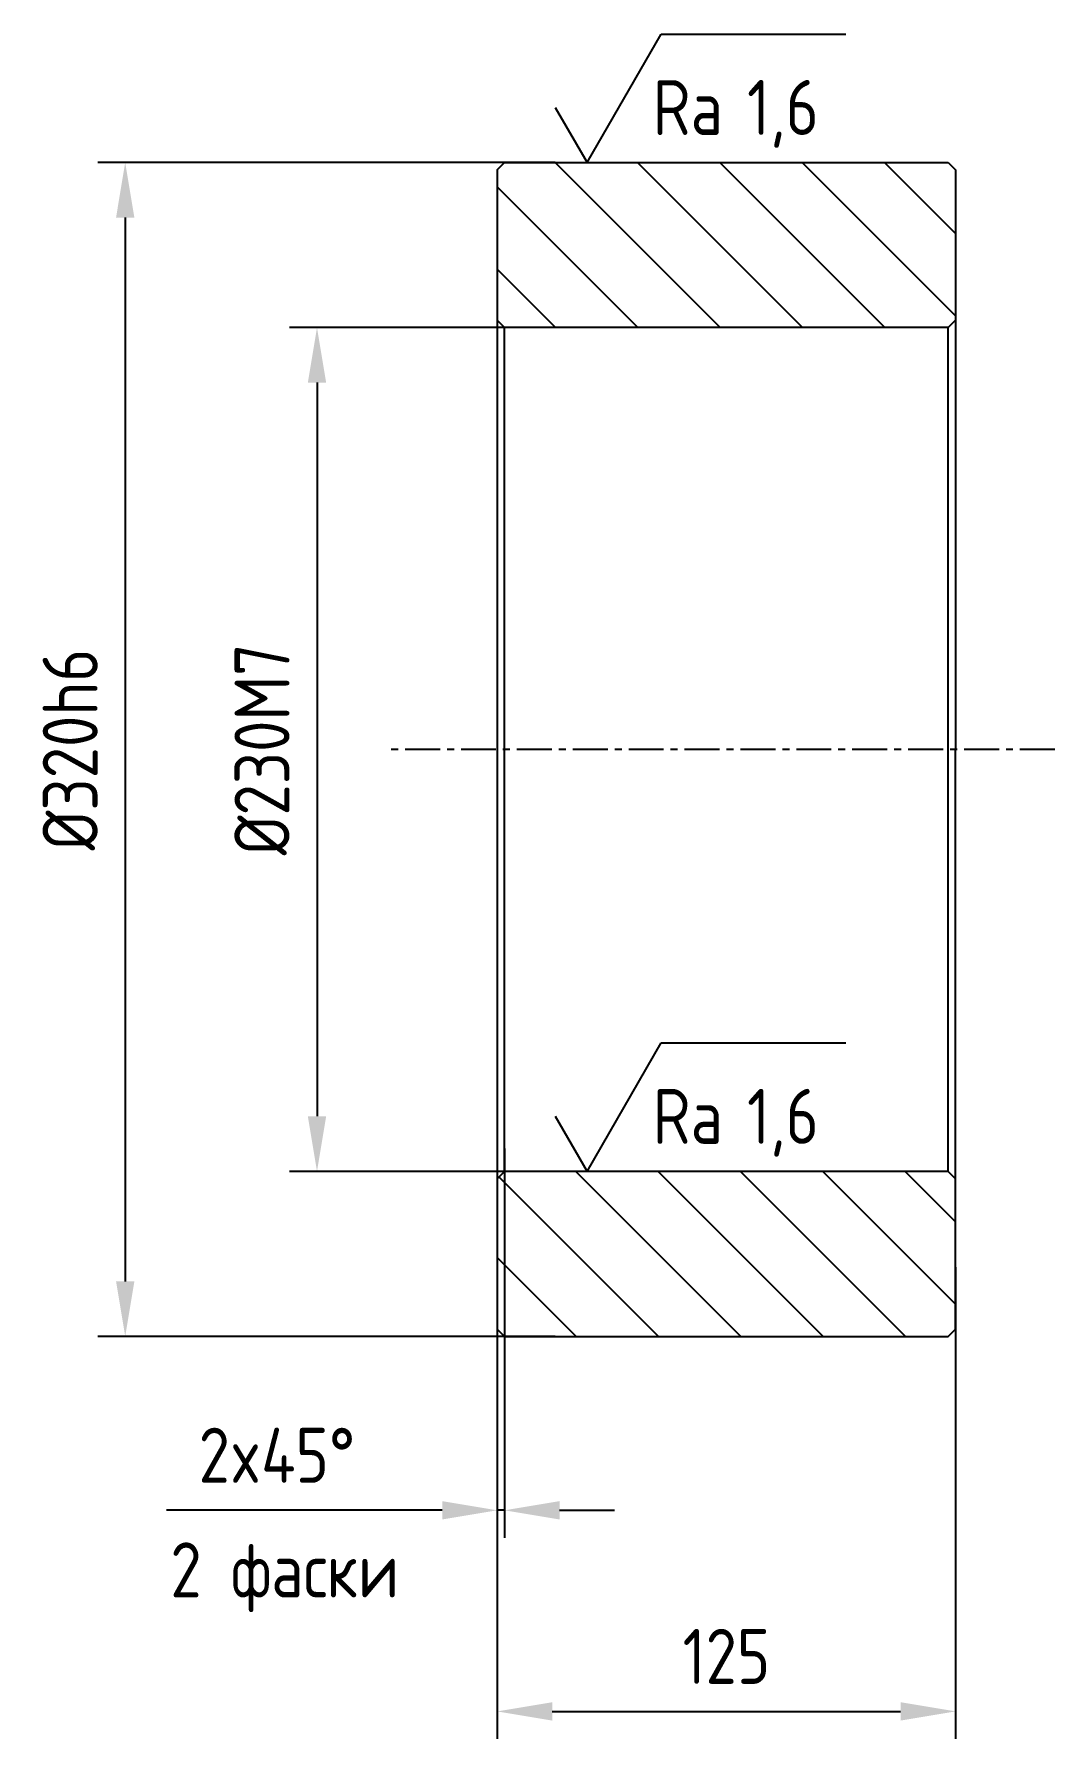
# Model space of a CAD drawing. Header units: millimetres. Extents: x 11988 to 12267, y 3782 to 4247.
import ezdxf

# ---------------------------------------------------------------- set-up
doc = ezdxf.new("R2010")
doc.units = ezdxf.units.MM
doc.linetypes.add('CENTER', pattern=[50.8, 31.75, -6.35, 6.35, -6.35])
for name, color, linetype in [('Cen', 5, 'CENTER'), ('Cont', 6, 'Continuous'), ('Dim', 7, 'Continuous'), ('Hatch', 2, 'Continuous'), ('Text', 3, 'Continuous')]:
    doc.layers.add(name, color=color, linetype=linetype)
doc.styles.add('Style1', font='romans.shx', dxfattribs={"width": 0.8})
doc.dimstyles.new('LIN 5', dxfattribs={"dimscale": 5, "dimtxt": 3, "dimasz": 3, "dimexe": 1.5, "dimexo": 0, "dimgap": 1.5, "dimtad": 1, "dimdec": 0, "dimrnd": 1, "dimdsep": 46, "dimtxsty": 'Style1', "dimcen": 0, "dimdle": 2, "dimclrd": 256, "dimclrt": 3, "dimadec": 0, "dimazin": 0, "dimtfac": 0.666667, "dimtdec": 0, "dimtmove": 0, "dimatfit": 2, "dimfxl": 1, "dimtvp": 0.833333, "dimtolj": 1, "dimtzin": 0, "dimarcsym": 0})

# ---------------------------------------------------------------- blocks, each defined once
blk = doc.blocks.new('*D8')
at = {"layer": 'Dim', "color": 0, "lineweight": -2, "transparency": 16777216}
for p, q in [((12152.83, 4166.51), (12057.82, 4166.51)), ((12135.87, 3936.51), (12057.82, 3936.51))]:
    blk.add_line(p, q, dxfattribs=at)
at = {"layer": 'Dim', "lineweight": -2, "transparency": 16777216}
blk.add_line((12065.32, 4151.51), (12065.32, 3951.51), dxfattribs=at)
at = {"layer": 'Dim', "transparency": 16777216}
for points in [[(12062.82, 4151.51), (12067.82, 4151.51), (12065.32, 4166.51)], [(12062.82, 3951.51), (12067.82, 3951.51), (12065.32, 3936.51)]]:
    blk.add_solid(points, dxfattribs=at)
at = {"layer": 'Dim', "color": 3, "transparency": 16777216, "insert": (12050.32, 4051.51), "char_height": 15, "attachment_point": 5, "rotation": 90, "style": 'Style1'}
blk.add_mtext('\\A1;%%c230M7', dxfattribs=at)
blk = doc.blocks.new('*D9')
at = {"layer": 'Dim', "color": 0, "lineweight": -2, "transparency": 16777216}
for p, q in [((12130.28, 4211.51), (12005.53, 4211.51)), ((12130.28, 3891.51), (12005.53, 3891.51))]:
    blk.add_line(p, q, dxfattribs=at)
at = {"layer": 'Dim', "lineweight": -2, "transparency": 16777216}
blk.add_line((12013.03, 4196.51), (12013.03, 3906.51), dxfattribs=at)
at = {"layer": 'Dim', "transparency": 16777216}
for points in [[(12010.53, 4196.51), (12015.53, 4196.51), (12013.03, 4211.51)], [(12010.53, 3906.51), (12015.53, 3906.51), (12013.03, 3891.51)]]:
    blk.add_solid(points, dxfattribs=at)
at = {"layer": 'Dim', "color": 3, "transparency": 16777216, "insert": (11998.03, 4051.51), "char_height": 15, "attachment_point": 5, "rotation": 90, "style": 'Style1'}
blk.add_mtext('\\A1;%%c320h6', dxfattribs=at)
blk = doc.blocks.new('*D10')
at = {"layer": 'Dim', "color": 0, "lineweight": -2, "transparency": 16777216}
for p, q in [((12239.45, 3910.43), (12239.45, 3781.8)), ((12114.45, 3902.02), (12114.45, 3781.8))]:
    blk.add_line(p, q, dxfattribs=at)
at = {"layer": 'Dim', "lineweight": -2, "transparency": 16777216}
blk.add_line((12129.45, 3789.3), (12224.45, 3789.3), dxfattribs=at)
at = {"layer": 'Dim', "transparency": 16777216}
for points in [[(12129.45, 3791.8), (12129.45, 3786.8), (12114.45, 3789.3)], [(12224.45, 3791.8), (12224.45, 3786.8), (12239.45, 3789.3)]]:
    blk.add_solid(points, dxfattribs=at)
at = {"layer": 'Dim', "color": 3, "transparency": 16777216, "insert": (12176.95, 3804.3), "char_height": 15, "attachment_point": 5, "style": 'Style1'}
blk.add_mtext('\\A1;125', dxfattribs=at)
blk = doc.blocks.new('*D11')
at = {"layer": 'Dim', "color": 0, "lineweight": -2, "transparency": 16777216}
for p, q in [((12116.45, 3942.76), (12116.45, 3836.62)), ((12114.45, 3927.16), (12114.45, 3836.62))]:
    blk.add_line(p, q, dxfattribs=at)
at = {"layer": 'Dim', "lineweight": -2, "transparency": 16777216}
for p, q in [((12099.45, 3844.12), (12024.31, 3844.12)), ((12116.45, 3844.12), (12114.45, 3844.12)), ((12131.45, 3844.12), (12146.45, 3844.12))]:
    blk.add_line(p, q, dxfattribs=at)
at = {"layer": 'Dim', "transparency": 16777216}
for points in [[(12099.45, 3846.62), (12099.45, 3841.62), (12114.45, 3844.12)], [(12131.45, 3846.62), (12131.45, 3841.62), (12116.45, 3844.12)]]:
    blk.add_solid(points, dxfattribs=at)
at = {"layer": 'Dim', "color": 3, "transparency": 16777216, "insert": (12054.38, 3859.12), "char_height": 15, "attachment_point": 5, "style": 'Style1'}
blk.add_mtext('\\A1;2x45%%d', dxfattribs=at)
blk = doc.blocks.new('sherISO_03')
at = {"layer": 'Text'}
blk.add_line((4.041, 7), (14.122, 7), dxfattribs=at)
blk.add_lwpolyline([(-1.732, 3), (0, 0), (4.041, 7)], dxfattribs=at)
at = {"layer": 'Text', "style": 'Style1', "width": 0.8}
blk.add_text('Ra', height=3, dxfattribs=at).set_placement((3.584, 1.5))
blk.add_attdef('6,3', (8.727, 1.5), '', height=3, dxfattribs=at)

msp = doc.modelspace()

# ---------------------------------------------------------------- linework, layer by layer
at = {"layer": 'Cen', "ltscale": 0.3}
msp.add_line((12266.51, 4051.51), (12084.03, 4051.51), dxfattribs=at)
at = {"layer": 'Cont'}
for p, q in [((12114.45, 4209.51), (12116.45, 4211.51)), ((12116.45, 4211.51), (12237.45, 4211.51)), ((12237.45, 4211.51), (12239.45, 4209.51)), ((12114.45, 4209.51), (12114.45, 3893.51)), ((12239.45, 4209.51), (12239.45, 4051.51)), ((12116.45, 4166.51), (12114.45, 4168.51)), ((12237.45, 4166.51), (12239.45, 4168.51)), ((12237.45, 4166.51), (12116.45, 4166.51)), ((12116.45, 3936.51), (12116.45, 4166.51)), ((12237.45, 3936.51), (12237.45, 4166.51)), ((12239.45, 3893.51), (12239.45, 4051.51)), ((12116.45, 3936.51), (12114.45, 3934.51)), ((12237.45, 3936.51), (12116.45, 3936.51)), ((12237.45, 3936.51), (12239.45, 3934.51)), ((12116.45, 3891.51), (12114.45, 3893.51)), ((12116.45, 3891.51), (12237.45, 3891.51)), ((12237.45, 3891.51), (12239.45, 3893.51))]:
    msp.add_line(p, q, dxfattribs=at)
at = {"layer": 'Hatch'}
for p, q in [((12175.28, 4166.51), (12130.28, 4211.51)), ((12179.45, 4184.79), (12152.73, 4211.51)), ((12179.45, 4207.24), (12175.18, 4211.51)), ((12239.45, 4169.69), (12197.63, 4211.51)), ((12239.45, 4192.14), (12220.08, 4211.51)), ((12220.18, 4166.51), (12179.45, 4207.24)), ((12152.83, 4166.51), (12114.45, 4204.88)), ((12130.38, 4166.51), (12114.45, 4182.43)), ((12197.73, 4166.51), (12179.45, 4184.79)), ((12179.45, 3892.93), (12135.87, 3936.51)), ((12179.45, 3915.38), (12158.32, 3936.51)), ((12225.77, 3891.51), (12180.78, 3936.51)), ((12239.45, 3900.28), (12203.23, 3936.51)), ((12239.45, 3922.73), (12225.68, 3936.51)), ((12158.42, 3891.51), (12114.94, 3934.99)), ((12135.97, 3891.51), (12114.45, 3913.03)), ((12203.32, 3891.51), (12179.45, 3915.38)), ((12180.87, 3891.51), (12179.45, 3892.93))]:
    msp.add_line(p, q, dxfattribs=at)

# ---------------------------------------------------------------- block references
at = {"layer": 'Dim', "xscale": 5, "yscale": 5, "zscale": 5}
for p in [(12138.94, 4211.51), (12138.94, 3936.51)]:
    msp.add_blockref('sherISO_03', p, dxfattribs=at).add_auto_attribs({'6,3': '1,6'})

# ---------------------------------------------------------------- texts
at = {"layer": 'Text', "style": 'Style1', "width": 0.8}
msp.add_text('2 фаски', height=15, dxfattribs=at).set_placement((12025.33, 3820.37))

# ---------------------------------------------------------------- dimensions: what is measured, and where the dimension line sits
at = {"layer": 'Dim'}
for base, p1, p2, text, picture, middle in [((12013.03, 3891.51), (12130.28, 4211.51), (12130.28, 3891.51), '%%c<>h6', '*D9', (11998.03, 4051.51)), ((12065.32, 3936.51), (12152.83, 4166.51), (12135.87, 3936.51), '%%c<>M7', '*D8', (12050.32, 4051.51))]:
    dim = msp.add_linear_dim(base=base, p1=p1, p2=p2, angle=90, text=text, dimstyle='LIN 5', dxfattribs=at)
    dim.commit()
    dim.dimension.update_dxf_attribs({"geometry": picture, "text_midpoint": middle})
dim = msp.add_linear_dim(base=(12114.45, 3844.12), p1=(12116.45, 3942.76), p2=(12114.45, 3927.16), text='<>x45%%d', dimstyle='LIN 5', dxfattribs=at)
dim.commit()
dim.dimension.update_dxf_attribs({"geometry": '*D11', "text_midpoint": (12054.38, 3859.12)})
dim = msp.add_linear_dim(base=(12239.45, 3789.3), p1=(12114.45, 3902.02), p2=(12239.45, 3910.43), dimstyle='LIN 5', dxfattribs=at)
dim.commit()
dim.dimension.update_dxf_attribs({"geometry": '*D10', "text_midpoint": (12176.95, 3804.3)})

doc.saveas('drawing.dxf')
